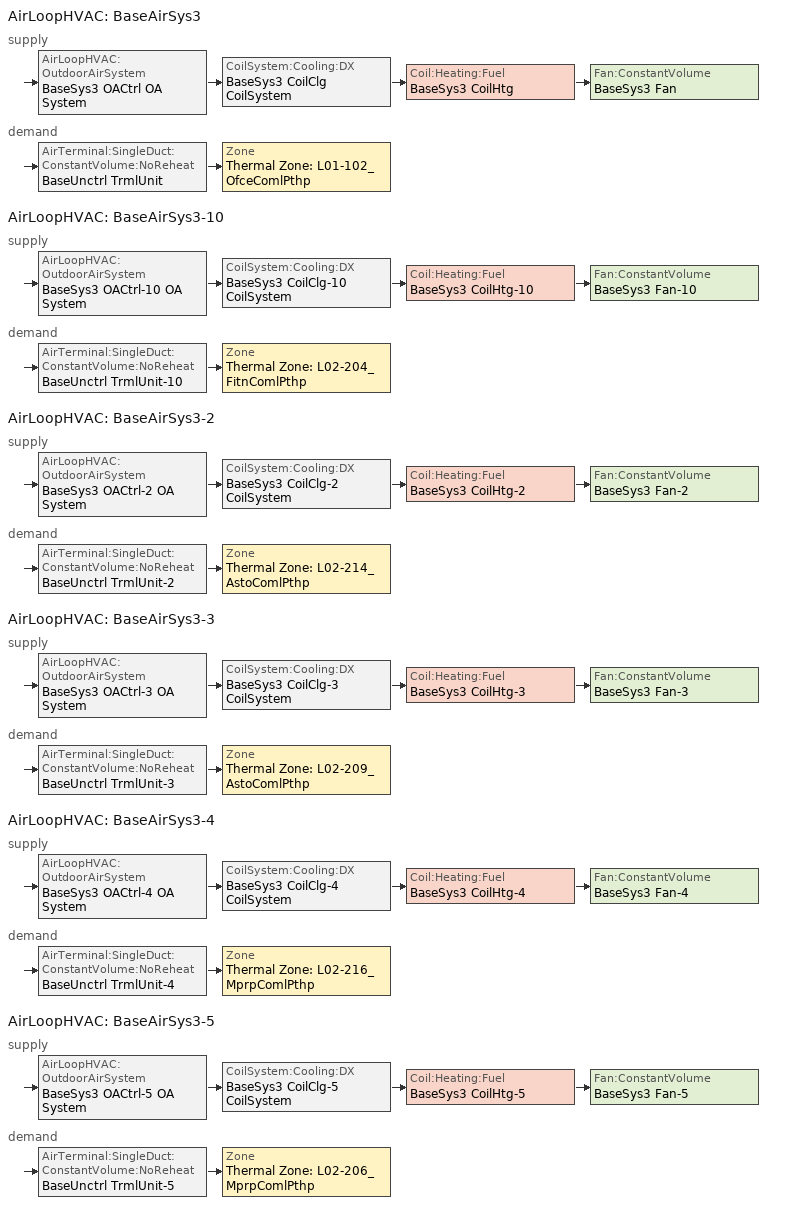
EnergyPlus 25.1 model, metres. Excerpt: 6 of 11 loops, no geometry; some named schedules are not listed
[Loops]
AirLoopHVAC 'BaseAirSys3'
 supply: AirLoopHVAC:OutdoorAirSystem 'BaseSys3 OACtrl OA System' > CoilSystem:Cooling:DX 'BaseSys3 CoilClg CoilSystem' > Coil:Heating:Fuel 'BaseSys3 CoilHtg' > Fan:ConstantVolume 'BaseSys3 Fan'
 demand: AirTerminal:SingleDuct:ConstantVolume:NoReheat 'BaseUnctrl TrmlUnit' > Zone 'Thermal Zone: L01-102_OfceComlPthp'
AirLoopHVAC 'BaseAirSys3-10'
 supply: AirLoopHVAC:OutdoorAirSystem 'BaseSys3 OACtrl-10 OA System' > CoilSystem:Cooling:DX 'BaseSys3 CoilClg-10 CoilSystem' > Coil:Heating:Fuel 'BaseSys3 CoilHtg-10' > Fan:ConstantVolume 'BaseSys3 Fan-10'
 demand: AirTerminal:SingleDuct:ConstantVolume:NoReheat 'BaseUnctrl TrmlUnit-10' > Zone 'Thermal Zone: L02-204_FitnComlPthp'
AirLoopHVAC 'BaseAirSys3-2'
 supply: AirLoopHVAC:OutdoorAirSystem 'BaseSys3 OACtrl-2 OA System' > CoilSystem:Cooling:DX 'BaseSys3 CoilClg-2 CoilSystem' > Coil:Heating:Fuel 'BaseSys3 CoilHtg-2' > Fan:ConstantVolume 'BaseSys3 Fan-2'
 demand: AirTerminal:SingleDuct:ConstantVolume:NoReheat 'BaseUnctrl TrmlUnit-2' > Zone 'Thermal Zone: L02-214_AstoComlPthp'
AirLoopHVAC 'BaseAirSys3-3'
 supply: AirLoopHVAC:OutdoorAirSystem 'BaseSys3 OACtrl-3 OA System' > CoilSystem:Cooling:DX 'BaseSys3 CoilClg-3 CoilSystem' > Coil:Heating:Fuel 'BaseSys3 CoilHtg-3' > Fan:ConstantVolume 'BaseSys3 Fan-3'
 demand: AirTerminal:SingleDuct:ConstantVolume:NoReheat 'BaseUnctrl TrmlUnit-3' > Zone 'Thermal Zone: L02-209_AstoComlPthp'
AirLoopHVAC 'BaseAirSys3-4'
 supply: AirLoopHVAC:OutdoorAirSystem 'BaseSys3 OACtrl-4 OA System' > CoilSystem:Cooling:DX 'BaseSys3 CoilClg-4 CoilSystem' > Coil:Heating:Fuel 'BaseSys3 CoilHtg-4' > Fan:ConstantVolume 'BaseSys3 Fan-4'
 demand: AirTerminal:SingleDuct:ConstantVolume:NoReheat 'BaseUnctrl TrmlUnit-4' > Zone 'Thermal Zone: L02-216_MprpComlPthp'
AirLoopHVAC 'BaseAirSys3-5'
 supply: AirLoopHVAC:OutdoorAirSystem 'BaseSys3 OACtrl-5 OA System' > CoilSystem:Cooling:DX 'BaseSys3 CoilClg-5 CoilSystem' > Coil:Heating:Fuel 'BaseSys3 CoilHtg-5' > Fan:ConstantVolume 'BaseSys3 Fan-5'
 demand: AirTerminal:SingleDuct:ConstantVolume:NoReheat 'BaseUnctrl TrmlUnit-5' > Zone 'Thermal Zone: L02-206_MprpComlPthp'
[ZoneControl:Thermostat] Temperature Difference Between Cutout And Setpoint {deltaC}=0
Name | Zone or ZoneList | Control Type Schedule | Control 1
Thermal Zone: L01-102_OfceComlPthp Thermostat | Thermal Zone: L01-102_OfceComlPthp | Thermal Zone: L01-102_OfceComlPthp Thermostat Schedule | Thermal Zone: L01-102_OfceComlPthp Thermostat
Thermal Zone: L02-204_FitnComlPthp Thermostat | Thermal Zone: L02-204_FitnComlPthp | Thermal Zone: L02-204_FitnComlPthp Thermostat Schedule | Thermal Zone: L02-204_FitnComlPthp Thermostat
Thermal Zone: L02-206_MprpComlPthp Thermostat | Thermal Zone: L02-206_MprpComlPthp | Thermal Zone: L02-206_MprpComlPthp Thermostat Schedule | Thermal Zone: L02-206_MprpComlPthp Thermostat
Thermal Zone: L02-209_AstoComlPthp Thermostat | Thermal Zone: L02-209_AstoComlPthp | Thermal Zone: L02-209_AstoComlPthp Thermostat Schedule | Thermal Zone: L02-209_AstoComlPthp Thermostat
Thermal Zone: L02-214_AstoComlPthp Thermostat | Thermal Zone: L02-214_AstoComlPthp | Thermal Zone: L02-214_AstoComlPthp Thermostat Schedule | Thermal Zone: L02-214_AstoComlPthp Thermostat
Thermal Zone: L02-216_MprpComlPthp Thermostat | Thermal Zone: L02-216_MprpComlPthp | Thermal Zone: L02-216_MprpComlPthp Thermostat Schedule | Thermal Zone: L02-216_MprpComlPthp Thermostat
[ThermostatSetpoint:DualSetpoint] Heating Setpoint Temperature Schedule=GLBHHtgSetpt; Cooling Setpoint Temperature Schedule=NoClgSetpt
Thermal Zone: L01-102_OfceComlPthp Thermostat; Thermal Zone: L02-204_FitnComlPthp Thermostat; Thermal Zone: L02-206_MprpComlPthp Thermostat; Thermal Zone: L02-209_AstoComlPthp Thermostat; Thermal Zone: L02-214_AstoComlPthp Thermostat; Thermal Zone: L02-216_MprpComlPthp Thermostat
[AirTerminal:SingleDuct:ConstantVolume:NoReheat] Availability Schedule=Always On Discrete; Maximum Air Flow Rate {m3/s}=AutoSize
BaseUnctrl TrmlUnit; BaseUnctrl TrmlUnit-10; BaseUnctrl TrmlUnit-5; BaseUnctrl TrmlUnit-3; BaseUnctrl TrmlUnit-2; BaseUnctrl TrmlUnit-4
[Zone equipment]
Thermal Zone: L01-102_OfceComlPthp: BaseUnctrl TrmlUnit
Thermal Zone: L02-204_FitnComlPthp: BaseUnctrl TrmlUnit-10
Thermal Zone: L02-206_MprpComlPthp: BaseUnctrl TrmlUnit-5
Thermal Zone: L02-209_AstoComlPthp: BaseUnctrl TrmlUnit-3
Thermal Zone: L02-214_AstoComlPthp: BaseUnctrl TrmlUnit-2
Thermal Zone: L02-216_MprpComlPthp: BaseUnctrl TrmlUnit-4
[Sizing:Zone] Zone Cooling Design Supply Air Temperature Input Method=TemperatureDifference; Zone Cooling Design Supply Air Temperature {C}=14; Zone Cooling Design Supply Air Temperature Difference {deltaC}=11.1111; Zone Heating Design Supply Air Temperature Input Method=TemperatureDifference; Zone Heating Design Supply Air Temperature {C}=40; Zone Heating Design Supply Air Temperature Difference {deltaC}=11.1111; Zone Cooling Design Supply Air Humidity Ratio {kgWater/kgDryAir}=0.0085; Zone Heating Design Supply Air Humidity Ratio {kgWater/kgDryAir}=0.008; Zone Heating Sizing Factor=1; Zone Cooling Sizing Factor=1; Cooling Design Air Flow Method=DesignDay; Cooling Design Air Flow Rate {m3/s}=0; Cooling Minimum Air Flow per Zone Floor Area {m3/s-m2}=0; Cooling Minimum Air Flow {m3/s}=0; Cooling Minimum Air Flow Fraction=0; Heating Design Air Flow Method=DesignDay; Heating Design Air Flow Rate {m3/s}=0; Heating Maximum Air Flow per Zone Floor Area {m3/s-m2}=0; Heating Maximum Air Flow {m3/s}=0; Heating Maximum Air Flow Fraction=0; Account for Dedicated Outdoor Air System=No; Zone Load Sizing Method=Sensible Load Only No Latent Load; Zone Latent Cooling Design Supply Air Humidity Ratio Input Method=HumidityRatioDifference; Zone Cooling Design Supply Air Humidity Ratio Difference {kgWater/kgDryAir}=0.005; Zone Latent Heating Design Supply Air Humidity Ratio Input Method=HumidityRatioDifference; Zone Humidification Design Supply Air Humidity Ratio Difference {kgWater/kgDryAir}=0.005; Type of Space Sum to Use=Coincident
Name | Design Specification Outdoor Air Object
Thermal Zone: L01-102_OfceComlPthp | Thermal Zone: L01-102_OfceComlPthp Design Specification Outdoor Air
Thermal Zone: L02-204_FitnComlPthp | Thermal Zone: L02-204_FitnComlPthp Design Specification Outdoor Air
Thermal Zone: L02-206_MprpComlPthp | Thermal Zone: L02-206_MprpComlPthp Design Specification Outdoor Air
Thermal Zone: L02-209_AstoComlPthp | Thermal Zone: L02-209_AstoComlPthp Design Specification Outdoor Air
Thermal Zone: L02-214_AstoComlPthp | Thermal Zone: L02-214_AstoComlPthp Design Specification Outdoor Air
Thermal Zone: L02-216_MprpComlPthp | Thermal Zone: L02-216_MprpComlPthp Design Specification Outdoor Air
[DesignSpecification:OutdoorAir] Outdoor Air Method=Maximum; Outdoor Air Flow per Person {m3/s-person}=0; Outdoor Air Flow per Zone {m3/s}=0; Outdoor Air Flow Air Changes per Hour {1/hr}=0
Name | Outdoor Air Flow per Zone Floor Area {m3/s-m2}
Thermal Zone: L01-102_OfceComlPthp Design Specification Outdoor Air | 0.000492477
Thermal Zone: L02-204_FitnComlPthp Design Specification Outdoor Air | 0.00209492
Thermal Zone: L02-206_MprpComlPthp Design Specification Outdoor Air | 0.00015718
Thermal Zone: L02-209_AstoComlPthp Design Specification Outdoor Air | 0.00124571
Thermal Zone: L02-214_AstoComlPthp Design Specification Outdoor Air | 0.00125818
Thermal Zone: L02-216_MprpComlPthp Design Specification Outdoor Air | 0.00100011
[AirLoopHVAC] Design Supply Air Flow Rate {m3/s}=AutoSize; Design Return Air Flow Fraction of Supply Air Flow=1
BaseAirSys3; BaseAirSys3-10; BaseAirSys3-2; BaseAirSys3-3; BaseAirSys3-4; BaseAirSys3-5
[Sizing:System] Type of Load to Size On=Sensible; Design Outdoor Air Flow Rate {m3/s}=Autosize; Central Heating Maximum System Air Flow Ratio=1; Preheat Design Temperature {C}=10; Preheat Design Humidity Ratio {kgWater/kgDryAir}=0; Precool Design Temperature {C}=5.68434e-14; Precool Design Humidity Ratio {kgWater/kgDryAir}=0; Central Cooling Design Supply Air Temperature {C}=12.7778; Central Heating Design Supply Air Temperature {C}=32.2222; Type of Zone Sum to Use=NonCoincident; 100% Outdoor Air in Cooling=No; 100% Outdoor Air in Heating=No; Central Cooling Design Supply Air Humidity Ratio {kgWater/kgDryAir}=0.0085; Central Heating Design Supply Air Humidity Ratio {kgWater/kgDryAir}=0.008; Cooling Supply Air Flow Rate Method=DesignDay; Cooling Supply Air Flow Rate {m3/s}=0; Cooling Supply Air Flow Rate Per Floor Area {m3/s-m2}=0.00996765; Cooling Fraction of Autosized Cooling Supply Air Flow Rate=1; Cooling Supply Air Flow Rate Per Unit Cooling Capacity {m3/s-W}=3.94755e-05; Heating Supply Air Flow Rate Method=DesignDay; Heating Supply Air Flow Rate {m3/s}=0; Heating Supply Air Flow Rate Per Floor Area {m3/s-m2}=0.00996765; Heating Fraction of Autosized Heating Supply Air Flow Rate=1; Heating Fraction of Autosized Cooling Supply Air Flow Rate=1; Heating Supply Air Flow Rate Per Unit Heating Capacity {m3/s-W}=3.15882e-05; System Outdoor Air Method=ZoneSum; Zone Maximum Outdoor Air Fraction=1; Cooling Design Capacity Method=CoolingDesignCapacity; Cooling Design Capacity {W}=Autosize; Cooling Design Capacity Per Floor Area {W/m2}=234.7; Fraction of Autosized Cooling Design Capacity=1; Heating Design Capacity Method=HeatingDesignCapacity; Heating Design Capacity {W}=Autosize; Heating Design Capacity Per Floor Area {W/m2}=157; Fraction of Autosized Heating Design Capacity=1; Central Cooling Capacity Control Method=OnOff; Occupant Diversity=Autosize
BaseAirSys3; BaseAirSys3-10; BaseAirSys3-2; BaseAirSys3-3; BaseAirSys3-4; BaseAirSys3-5
[AvailabilityManager:NightCycle] Applicability Schedule=Always On Discrete; Fan Schedule=GLBHHVAC; Control Type=CycleOnControlZone; Thermostat Tolerance {deltaC}=1.11111; Cycling Run Time Control Type=ThermostatWithMinimumRunTime; Cycling Run Time {s}=900
Name | Control Zone or Zone List
Availability Manager Night Cycle 1 | Thermal Zone: L01-102_OfceComlPthp
Availability Manager Night Cycle 10 | Thermal Zone: L02-204_FitnComlPthp
Availability Manager Night Cycle 2 | Thermal Zone: L02-214_AstoComlPthp
Availability Manager Night Cycle 3 | Thermal Zone: L02-209_AstoComlPthp
Availability Manager Night Cycle 4 | Thermal Zone: L02-216_MprpComlPthp
Availability Manager Night Cycle 5 | Thermal Zone: L02-206_MprpComlPthp
[Controller:OutdoorAir] Minimum Outdoor Air Flow Rate {m3/s}=0; Maximum Outdoor Air Flow Rate {m3/s}=Autosize; Economizer Control Type=NoEconomizer; Economizer Control Action Type=ModulateFlow; Economizer Maximum Limit Enthalpy {J/kg}=64000; Lockout Type=NoLockout; Minimum Limit Type=FixedMinimum; High Humidity Control=No; High Humidity Outdoor Air Flow Ratio=1; Control High Indoor Humidity Based on Outdoor Humidity Ratio=Yes; Heat Recovery Bypass Control Type=BypassWhenWithinEconomizerLimits; Economizer Operation Staging=InterlockedWithMechanicalCooling
Name | Minimum Outdoor Air Schedule | Mechanical Ventilation Controller
BaseSys3 OACtrl | BaseSys3 OACtrl Schedule | BaseSys3 OACtrl Mech Vent Controller
BaseSys3 OACtrl-10 | BaseSys3 OACtrl-10 Schedule | BaseSys3 OACtrl-10 Mech Vent Controller
BaseSys3 OACtrl-2 | BaseSys3 OACtrl-2 Schedule | BaseSys3 OACtrl-2 Mech Vent Controller
BaseSys3 OACtrl-3 | BaseSys3 OACtrl-3 Schedule | BaseSys3 OACtrl-3 Mech Vent Controller
BaseSys3 OACtrl-4 | BaseSys3 OACtrl-4 Schedule | BaseSys3 OACtrl-4 Mech Vent Controller
BaseSys3 OACtrl-5 | BaseSys3 OACtrl-5 Schedule | BaseSys3 OACtrl-5 Mech Vent Controller
[Controller:MechanicalVentilation] Demand Controlled Ventilation=No; System Outdoor Air Method=ZoneSum
Name | Availability Schedule | Zone or ZoneList Name 1 | Design Specification Outdoor Air Object Name 1
BaseSys3 OACtrl Mech Vent Controller | BaseSys3 OACtrl Schedule | Thermal Zone: L01-102_OfceComlPthp | Thermal Zone: L01-102_OfceComlPthp Design Specification Outdoor Air
BaseSys3 OACtrl-10 Mech Vent Controller | BaseSys3 OACtrl-10 Schedule | Thermal Zone: L02-204_FitnComlPthp | Thermal Zone: L02-204_FitnComlPthp Design Specification Outdoor Air
BaseSys3 OACtrl-2 Mech Vent Controller | BaseSys3 OACtrl-2 Schedule | Thermal Zone: L02-214_AstoComlPthp | Thermal Zone: L02-214_AstoComlPthp Design Specification Outdoor Air
BaseSys3 OACtrl-3 Mech Vent Controller | BaseSys3 OACtrl-3 Schedule | Thermal Zone: L02-209_AstoComlPthp | Thermal Zone: L02-209_AstoComlPthp Design Specification Outdoor Air
BaseSys3 OACtrl-4 Mech Vent Controller | BaseSys3 OACtrl-4 Schedule | Thermal Zone: L02-216_MprpComlPthp | Thermal Zone: L02-216_MprpComlPthp Design Specification Outdoor Air
BaseSys3 OACtrl-5 Mech Vent Controller | BaseSys3 OACtrl-5 Schedule | Thermal Zone: L02-206_MprpComlPthp | Thermal Zone: L02-206_MprpComlPthp Design Specification Outdoor Air
[SetpointManager:MixedAir] Control Variable=Temperature
Name | Setpoint Node or NodeList
BaseSys3 OACtrl OA System Mixed Air Node OS Default SPM | BaseSys3 OACtrl OA System Mixed Air Node
BaseSys3 CoilClg Outlet Node OS Default SPM | BaseSys3 CoilClg Outlet Node
BaseSys3 CoilHtg Outlet Node OS Default SPM | BaseSys3 CoilHtg Outlet Node
BaseSys3 OACtrl-10 OA System Mixed Air Node OS Default SPM | BaseSys3 OACtrl-10 OA System Mixed Air Node
BaseSys3 CoilClg-10 Outlet Node OS Default SPM | BaseSys3 CoilClg-10 Outlet Node
BaseSys3 CoilHtg-10 Outlet Node OS Default SPM | BaseSys3 CoilHtg-10 Outlet Node
BaseSys3 OACtrl-2 OA System Mixed Air Node OS Default SPM | BaseSys3 OACtrl-2 OA System Mixed Air Node
BaseSys3 CoilClg-2 Outlet Node OS Default SPM | BaseSys3 CoilClg-2 Outlet Node
BaseSys3 CoilHtg-2 Outlet Node OS Default SPM | BaseSys3 CoilHtg-2 Outlet Node
BaseSys3 OACtrl-3 OA System Mixed Air Node OS Default SPM | BaseSys3 OACtrl-3 OA System Mixed Air Node
BaseSys3 CoilClg-3 Outlet Node OS Default SPM | BaseSys3 CoilClg-3 Outlet Node
BaseSys3 CoilHtg-3 Outlet Node OS Default SPM | BaseSys3 CoilHtg-3 Outlet Node
BaseSys3 OACtrl-4 OA System Mixed Air Node OS Default SPM | BaseSys3 OACtrl-4 OA System Mixed Air Node
BaseSys3 CoilClg-4 Outlet Node OS Default SPM | BaseSys3 CoilClg-4 Outlet Node
BaseSys3 CoilHtg-4 Outlet Node OS Default SPM | BaseSys3 CoilHtg-4 Outlet Node
BaseSys3 OACtrl-5 OA System Mixed Air Node OS Default SPM | BaseSys3 OACtrl-5 OA System Mixed Air Node
BaseSys3 CoilClg-5 Outlet Node OS Default SPM | BaseSys3 CoilClg-5 Outlet Node
BaseSys3 CoilHtg-5 Outlet Node OS Default SPM | BaseSys3 CoilHtg-5 Outlet Node
[CoilSystem:Cooling:DX] Availability Schedule=Always On Discrete
Name | Cooling Coil
BaseSys3 CoilClg CoilSystem | BaseSys3 CoilClg
BaseSys3 CoilClg-10 CoilSystem | BaseSys3 CoilClg-10
BaseSys3 CoilClg-2 CoilSystem | BaseSys3 CoilClg-2
BaseSys3 CoilClg-3 CoilSystem | BaseSys3 CoilClg-3
BaseSys3 CoilClg-4 CoilSystem | BaseSys3 CoilClg-4
BaseSys3 CoilClg-5 CoilSystem | BaseSys3 CoilClg-5
[Coil:Cooling:DX:SingleSpeed] Availability Schedule=Always On Discrete; Gross Rated Total Cooling Capacity {W}=Autosize; Gross Rated Sensible Heat Ratio=Autosize; Gross Rated Cooling COP {W/W}=3; Rated Air Flow Rate {m3/s}=Autosize; Rated Evaporator Fan Power Per Volume Flow Rate 2017 {W/(m3/s)}=773.3; Rated Evaporator Fan Power Per Volume Flow Rate 2023 {W/(m3/s)}=934.4; Total Cooling Capacity Function of Temperature Curve=CoilClgDXQRatio_fTwbToadbSI; Total Cooling Capacity Function of Flow Fraction Curve=CoilClgDXSnglQRatio_fCFMRatio; Energy Input Ratio Function of Temperature Curve=CoilClgDXEIRRatio_fTwbToadbSI; Energy Input Ratio Function of Flow Fraction Curve=CoilClgDXSnglEIRRatio_fCFMRatio; Part Load Fraction Correlation Curve=CoilClgDXEIRRatio_fQFrac; Minimum Outdoor Dry-Bulb Temperature for Compressor Operation {C}=-25; Nominal Time for Condensate Removal to Begin {s}=0; Ratio of Initial Moisture Evaporation Rate and Steady State Latent Capacity=0; Maximum Cycling Rate {cycles/hr}=0; Latent Capacity Time Constant {s}=0; Condenser Type=AirCooled; Evaporative Condenser Effectiveness=0.9; Evaporative Condenser Air Flow Rate {m3/s}=Autosize; Evaporative Condenser Pump Rated Power Consumption {W}=Autosize; Crankcase Heater Capacity {W}=0; Maximum Outdoor Dry-Bulb Temperature for Crankcase Heater Operation {C}=10; Basin Heater Capacity {W/K}=0; Basin Heater Setpoint Temperature {C}=2
BaseSys3 CoilClg; BaseSys3 CoilClg-10; BaseSys3 CoilClg-2; BaseSys3 CoilClg-3; BaseSys3 CoilClg-4; BaseSys3 CoilClg-5
[Coil:Heating:Fuel] Availability Schedule=Always On Discrete; Fuel Type=NaturalGas; Burner Efficiency=0.8; Nominal Capacity {W}=AutoSize; On Cycle Parasitic Electric Load {W}=0; Part Load Fraction Correlation Curve=CoilHtgFurnFIRRatio_fQRatio; Off Cycle Parasitic Fuel Load {W}=0
BaseSys3 CoilHtg; BaseSys3 CoilHtg-10; BaseSys3 CoilHtg-2; BaseSys3 CoilHtg-3; BaseSys3 CoilHtg-4; BaseSys3 CoilHtg-5
[Fan:ConstantVolume] Availability Schedule=GLBHHVAC; Fan Total Efficiency=1; Pressure Rise {Pa}=0; Maximum Flow Rate {m3/s}=AutoSize; Motor Efficiency=1; Motor In Airstream Fraction=1
BaseSys3 Fan; BaseSys3 Fan-10; BaseSys3 Fan-2; BaseSys3 Fan-3; BaseSys3 Fan-4; BaseSys3 Fan-5
[SetpointManager:SingleZone:Reheat] Control Variable=Temperature; Minimum Supply Air Temperature {C}=-99; Maximum Supply Air Temperature {C}=99
Name | Control Zone | Setpoint Node or NodeList
Setpoint Manager Single Zone Reheat 1 | Thermal Zone: L01-102_OfceComlPthp | BaseSys3 Fan Outlet Node
Setpoint Manager Single Zone Reheat 10 | Thermal Zone: L02-204_FitnComlPthp | BaseSys3 Fan-10 Outlet Node
Setpoint Manager Single Zone Reheat 2 | Thermal Zone: L02-214_AstoComlPthp | BaseSys3 Fan-2 Outlet Node
Setpoint Manager Single Zone Reheat 3 | Thermal Zone: L02-209_AstoComlPthp | BaseSys3 Fan-3 Outlet Node
Setpoint Manager Single Zone Reheat 4 | Thermal Zone: L02-216_MprpComlPthp | BaseSys3 Fan-4 Outlet Node
Setpoint Manager Single Zone Reheat 5 | Thermal Zone: L02-206_MprpComlPthp | BaseSys3 Fan-5 Outlet Node
[Schedule:Year]
GLBHHtgSetpt: GLBHWinHtgSetptWk, 1, 1, 1, 15, GLBHSpFaHtgSetptWk, 1, 16, 6, 15, GLBHSumHtgSetptWk, 6, 16, 9, 15, GLBHSpFaHtgSetptWk, 9, 16, 11, 15, GLBHWinHtgSetptWk, 11, 16, 12, 31
NoClgSetpt: NoClgSetpt Wk, 1, 1, 12, 31
BaseSys3 OACtrl Schedule: BaseSys3 OACtrl Schedule Week 1, 1, 1, 1, 15, BaseSys3 OACtrl Schedule Week 2, 1, 16, 6, 15, BaseSys3 OACtrl Schedule Week 3, 6, 16, 9, 15, BaseSys3 OACtrl Schedule Week 4, 9, 16, 11, 15, BaseSys3 OACtrl Schedule Week 5, 11, 16, 12, 31
BaseSys3 OACtrl-10 Schedule: BaseSys3 OACtrl-10 Schedule Week 1, 1, 1, 1, 15, BaseSys3 OACtrl-10 Schedule Week 2, 1, 16, 6, 15, BaseSys3 OACtrl-10 Schedule Week 3, 6, 16, 9, 15, BaseSys3 OACtrl-10 Schedule Week 4, 9, 16, 11, 15, BaseSys3 OACtrl-10 Schedule Week 5, 11, 16, 12, 31
BaseSys3 OACtrl-2 Schedule: BaseSys3 OACtrl-2 Schedule Week 1, 1, 1, 1, 15, BaseSys3 OACtrl-2 Schedule Week 2, 1, 16, 6, 15, BaseSys3 OACtrl-2 Schedule Week 3, 6, 16, 9, 15, BaseSys3 OACtrl-2 Schedule Week 4, 9, 16, 11, 15, BaseSys3 OACtrl-2 Schedule Week 5, 11, 16, 12, 31
BaseSys3 OACtrl-3 Schedule: BaseSys3 OACtrl-3 Schedule Week 1, 1, 1, 1, 15, BaseSys3 OACtrl-3 Schedule Week 2, 1, 16, 6, 15, BaseSys3 OACtrl-3 Schedule Week 3, 6, 16, 9, 15, BaseSys3 OACtrl-3 Schedule Week 4, 9, 16, 11, 15, BaseSys3 OACtrl-3 Schedule Week 5, 11, 16, 12, 31
BaseSys3 OACtrl-4 Schedule: BaseSys3 OACtrl-4 Schedule Week 1, 1, 1, 1, 15, BaseSys3 OACtrl-4 Schedule Week 2, 1, 16, 6, 15, BaseSys3 OACtrl-4 Schedule Week 3, 6, 16, 9, 15, BaseSys3 OACtrl-4 Schedule Week 4, 9, 16, 11, 15, BaseSys3 OACtrl-4 Schedule Week 5, 11, 16, 12, 31
BaseSys3 OACtrl-5 Schedule: BaseSys3 OACtrl-5 Schedule Week 1, 1, 1, 1, 15, BaseSys3 OACtrl-5 Schedule Week 2, 1, 16, 6, 15, BaseSys3 OACtrl-5 Schedule Week 3, 6, 16, 9, 15, BaseSys3 OACtrl-5 Schedule Week 4, 9, 16, 11, 15, BaseSys3 OACtrl-5 Schedule Week 5, 11, 16, 12, 31
GLBHHVAC: GLBHWinHVACWk, 1, 1, 1, 15, GLBHSpFaHVACWk, 1, 16, 6, 15, GLBHSumHVACWk, 6, 16, 9, 15, GLBHSpFaHVACWk, 9, 16, 11, 15, GLBHWinHVACWk, 11, 16, 12, 31
[Schedule:Week:Daily]
GLBHSpFaHVACWk: GLBHSpFaHVACSun, GLBHSpFaHVACWD, GLBHSpFaHVACWD, GLBHSpFaHVACWD, GLBHSpFaHVACWD, GLBHSpFaHVACFri, GLBHSpFaHVACSat, GLBHSpFaHVACSun, AllOnHVACAvailDay, AllOnHVACAvailDay, GLBHSpFaHVACSun, GLBHSpFaHVACSun
GLBHSumHVACWk: GLBHSumHVACSun, GLBHSumHVACWD, GLBHSumHVACWD, GLBHSumHVACWD, GLBHSumHVACWD, GLBHSumHVACFri, GLBHSumHVACSat, GLBHSumHVACSun, AllOnHVACAvailDay, AllOnHVACAvailDay, GLBHSumHVACSun, GLBHSumHVACSun
GLBHWinHVACWk: GLBHWinHVACSun, GLBHWinHVACWD, GLBHWinHVACWD, GLBHWinHVACWD, GLBHWinHVACWD, GLBHWinHVACFri, GLBHWinHVACSat, GLBHWinHVACSun, AllOnHVACAvailDay, AllOnHVACAvailDay, GLBHWinHVACSun, GLBHWinHVACSun
[Schedule:Compact]
Thermal Zone: L01-102_OfceComlPthp Thermostat Schedule; Thermal Zone: L02-204_FitnComlPthp Thermostat Schedule; Thermal Zone: L02-206_MprpComlPthp Thermostat Schedule; Thermal Zone: L02-209_AstoComlPthp Thermostat Schedule; Thermal Zone: L02-214_AstoComlPthp Thermostat Schedule; Thermal Zone: L02-216_MprpComlPthp Thermostat Schedule: Through: 12/31, For: AllDays, Until: 24:00, 4
[Schedule:Constant]
Always On Discrete: Hourly Value=1
[Curve:Biquadratic] Minimum Value of x {BasedOnField A2}=13.89; Maximum Value of x {BasedOnField A2}=25; Minimum Value of y {BasedOnField A3}=23.89; Maximum Value of y {BasedOnField A3}=46.11
Name | Coefficient1 Constant | Coefficient2 x | Coefficient3 x**2 | Coefficient4 y | Coefficient5 y**2 | Coefficient6 x*y
CoilClgDXQRatio_fTwbToadbSI | 0.86779 | 0.014245 | 0.000554 | -0.007569 | 3.2e-05 | -0.000191
CoilClgDXEIRRatio_fTwbToadbSI | 0.116709 | 0.028458 | -0.000411 | 0.021422 | 0.000162 | -0.00068
[Curve:Quadratic]
Name | Coefficient1 Constant | Coefficient2 x | Coefficient3 x**2 | Minimum Value of x {BasedOnField A2} | Maximum Value of x {BasedOnField A2} | Minimum Curve Output {BasedOnField A3}
CoilClgDXSnglQRatio_fCFMRatio | 0.8 | 0.2 | 0 | 0 | 100 | 0.8
CoilClgDXSnglEIRRatio_fCFMRatio | 1.156 | -0.1816 | 0.0256 | 0 | 100
CoilHtgFurnFIRRatio_fQRatio | 0.01861 | 1.09421 | -0.112819 | 0.7 | 1
[Curve:Cubic]
CoilClgDXEIRRatio_fQFrac: Coefficient1 Constant=0; Coefficient2 x=5.1091; Coefficient3 x**2=-8.5515; Coefficient4 x**3=4.4744; Minimum Value of x {BasedOnField A2}=0.7; Maximum Value of x {BasedOnField A2}=1; Minimum Curve Output {BasedOnField A3}=0.92; Maximum Curve Output {BasedOnField A3}=1
